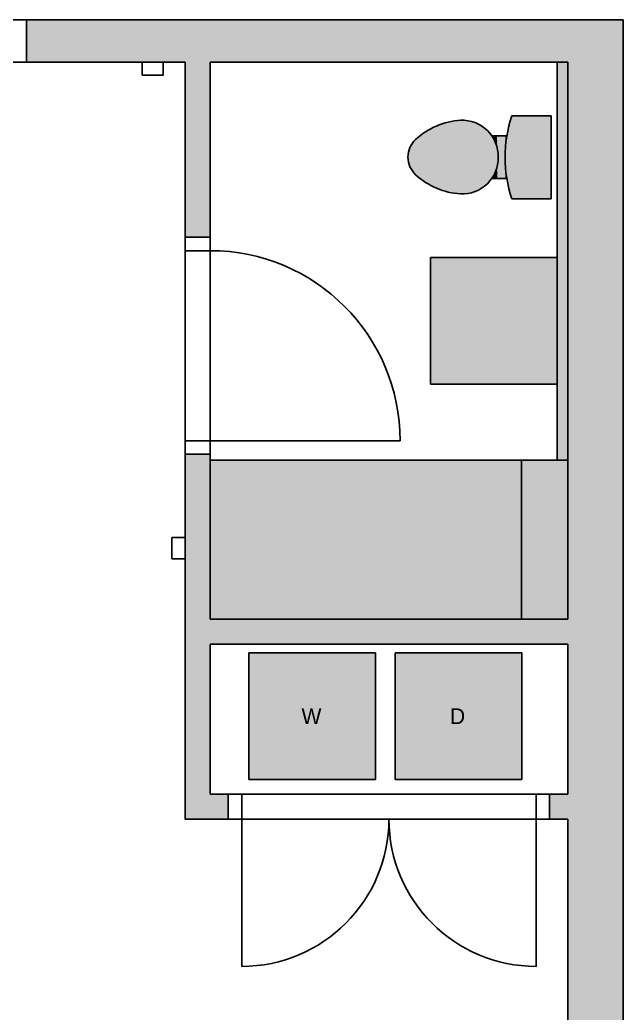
# Model space of a CAD drawing. Extents: x 9726 to 10907, y -508 to -121.
# Drawn here: x 10120.8 to 10235, y -308.7 to -120.5 of the extents above; entities that cross this region are included whole.
import ezdxf

# ---------------------------------------------------------------- set-up
doc = ezdxf.new("R2010")
doc.units = 0
doc.header["$LTSCALE"] = 25
for name, color, linetype in [('DEFAULT', 7, 'CONTINUOUS'), ('LAYER_01', 253, 'CONTINUOUS'), ('LAYER_02', 254, 'CONTINUOUS'), ('OUTLETS', 1, 'CONTINUOUS')]:
    doc.layers.add(name, color=color, linetype=linetype)

# ---------------------------------------------------------------- blocks, each defined once
blk = doc.blocks.new('*U9')
at = {"layer": 'LAYER_01', "linetype": 'CONTINUOUS'}
for points in [[(10210.24, -142.59), (10210.15, -142.47), (10210.24, -142.47)], [(10210.24, -142.59), (10210.24, -142.47), (10210.31, -142.7)], [(10210.31, -142.7), (10210.24, -142.47), (10210.31, -142.47)], [(10210.31, -142.7), (10210.31, -142.47), (10210.38, -142.8)], [(10210.38, -142.8), (10210.31, -142.47), (10210.38, -142.47)], [(10210.38, -142.8), (10210.38, -142.47), (10210.44, -142.92)], [(10210.44, -142.92), (10210.38, -142.47), (10210.44, -142.47)], [(10210.44, -142.92), (10210.44, -142.47), (10210.51, -143.03)], [(10210.51, -143.03), (10210.44, -142.47), (10210.51, -142.47)], [(10210.51, -143.03), (10210.51, -142.47), (10210.57, -143.14)], [(10210.57, -143.14), (10210.51, -142.47), (10210.57, -142.47)], [(10210.57, -143.14), (10210.57, -142.47), (10210.63, -143.26)], [(10210.63, -143.26), (10210.57, -142.47), (10210.63, -142.47)], [(10210.63, -143.26), (10210.63, -142.47), (10210.69, -143.37)], [(10210.69, -143.37), (10210.63, -142.47), (10210.69, -142.47)], [(10210.69, -143.37), (10210.69, -142.47), (10210.74, -143.49)], [(10210.74, -143.49), (10210.69, -142.47), (10210.74, -142.47)], [(10210.74, -143.49), (10210.74, -142.47), (10210.79, -143.61)], [(10210.79, -143.61), (10210.74, -142.47), (10210.79, -142.47)], [(10210.79, -143.61), (10210.79, -142.47), (10210.85, -143.73)], [(10210.85, -143.73), (10210.79, -142.47), (10210.85, -142.47)], [(10210.85, -143.73), (10210.85, -142.47), (10210.9, -143.85)], [(10210.9, -143.85), (10210.85, -142.47), (10210.9, -142.47)], [(10210.9, -143.85), (10210.9, -142.47), (10210.94, -143.97)], [(10210.94, -143.97), (10210.9, -142.47), (10210.94, -142.47)], [(10210.94, -143.97), (10210.94, -142.47), (10210.99, -144.09)], [(10210.99, -144.09), (10210.94, -142.47), (10210.99, -142.47)], [(10210.99, -144.09), (10210.99, -142.47), (10211.03, -144.22)], [(10211.03, -144.22), (10210.99, -142.47), (10211.03, -142.47)], [(10211.03, -144.22), (10211.03, -142.47), (10211.07, -144.34)], [(10211.07, -144.34), (10211.03, -142.47), (10211.07, -142.47)], [(10211.07, -144.34), (10211.07, -142.47), (10211.11, -144.47)], [(10211.11, -144.47), (10211.07, -142.47), (10211.11, -142.47)], [(10211.11, -144.47), (10211.11, -142.47), (10211.14, -144.59)], [(10211.14, -144.59), (10211.11, -142.47), (10211.14, -142.47)], [(10211.14, -144.59), (10211.14, -142.47), (10211.17, -144.72)], [(10211.17, -144.72), (10211.14, -142.47), (10211.17, -142.47)], [(10211.17, -144.72), (10211.17, -142.47), (10211.2, -144.85)], [(10211.2, -144.85), (10211.17, -142.47), (10211.2, -142.47)], [(10211.2, -144.85), (10211.2, -142.47), (10211.23, -144.98)], [(10211.23, -144.98), (10211.2, -142.47), (10211.23, -142.47)], [(10211.23, -144.98), (10211.23, -142.47), (10211.26, -145.1)], [(10211.26, -145.1), (10211.23, -142.47), (10211.26, -142.47)], [(10211.26, -145.1), (10211.26, -142.47), (10211.28, -145.23)], [(10211.28, -145.23), (10211.26, -142.47), (10211.28, -142.47)], [(10211.28, -145.23), (10211.28, -142.47), (10211.3, -145.36)], [(10211.3, -145.36), (10211.28, -142.47), (10211.3, -142.47)], [(10211.3, -145.36), (10211.3, -142.47), (10211.32, -145.49)], [(10211.32, -145.49), (10211.3, -142.47), (10211.32, -142.47)], [(10211.32, -145.49), (10211.32, -142.47), (10211.33, -145.62)], [(10211.33, -145.62), (10211.32, -142.47), (10211.33, -142.47)], [(10211.33, -145.62), (10211.33, -142.47), (10211.35, -145.75)], [(10211.35, -145.75), (10211.33, -142.47), (10211.35, -142.47)], [(10211.35, -145.75), (10211.35, -142.47), (10211.36, -145.88)], [(10211.36, -145.88), (10211.35, -142.47), (10211.36, -142.47)], [(10211.36, -145.88), (10211.36, -142.47), (10211.36, -146.01)], [(10211.36, -146.01), (10211.36, -142.47), (10211.36, -142.47)], [(10211.36, -146.01), (10211.36, -142.47), (10211.37, -146.14)], [(10211.37, -146.14), (10211.36, -142.47), (10211.37, -142.47)], [(10211.37, -146.14), (10211.37, -142.47), (10211.37, -146.26)], [(10211.37, -146.26), (10211.37, -142.47), (10211.37, -142.47)], [(10211.37, -146.78), (10211.37, -142.47), (10211.37, -146.39)], [(10211.37, -146.39), (10211.37, -142.47), (10211.37, -142.47)], [(10211.37, -150.58), (10211.37, -142.47), (10212.67, -150.58)], [(10212.67, -150.58), (10211.37, -142.47), (10212.67, -142.47)], [(10212.67, -146.52), (10212.67, -142.47), (10212.68, -146.1)], [(10212.68, -146.1), (10212.67, -142.47), (10212.68, -142.47)], [(10212.68, -146.1), (10212.68, -142.47), (10212.68, -146.09)], [(10212.68, -146.09), (10212.68, -142.47), (10212.68, -142.47)], [(10212.68, -146.09), (10212.68, -142.47), (10212.69, -145.64)], [(10212.69, -145.64), (10212.68, -142.47), (10212.69, -142.47)], [(10212.69, -145.64), (10212.69, -142.47), (10212.69, -145.64)], [(10212.69, -145.64), (10212.69, -142.47), (10212.69, -142.47)], [(10212.69, -145.64), (10212.69, -142.47), (10212.71, -145.16)], [(10212.71, -145.16), (10212.69, -142.47), (10212.71, -142.47)], [(10212.71, -145.16), (10212.71, -142.47), (10212.72, -145.15)], [(10212.72, -145.15), (10212.71, -142.47), (10212.72, -142.47)], [(10212.72, -145.15), (10212.72, -142.47), (10212.75, -144.65)], [(10212.75, -144.65), (10212.72, -142.47), (10212.75, -142.47)], [(10212.75, -144.65), (10212.75, -142.47), (10212.75, -144.64)], [(10212.75, -144.64), (10212.75, -142.47), (10212.75, -142.47)], [(10212.75, -144.64), (10212.75, -142.47), (10212.8, -144.11)], [(10212.8, -144.11), (10212.75, -142.47), (10212.8, -142.47)], [(10212.8, -144.11), (10212.8, -142.47), (10212.8, -144.11)], [(10212.8, -144.11), (10212.8, -142.47), (10212.8, -142.47)], [(10212.8, -144.11), (10212.8, -142.47), (10212.86, -143.57)], [(10212.86, -143.57), (10212.8, -142.47), (10212.86, -142.47)], [(10212.86, -143.57), (10212.86, -142.47), (10212.86, -143.57)], [(10212.86, -143.57), (10212.86, -142.47), (10212.86, -142.47)], [(10212.86, -143.57), (10212.86, -142.47), (10212.93, -143.02)], [(10212.93, -143.02), (10212.86, -142.47), (10212.93, -142.47)], [(10212.93, -143.02), (10212.93, -142.47), (10212.93, -143.02)], [(10212.93, -143.02), (10212.93, -142.47), (10212.93, -142.47)], [(10212.93, -143.02), (10212.93, -142.47), (10213, -142.47)], [(10213, -142.47), (10212.93, -142.47), (10213, -142.47)], [(10213, -142.47), (10213, -142.47), (10213.01, -142.47)], [(10211.37, -150.58), (10211.37, -146.26), (10211.37, -150.58)], [(10211.37, -150.58), (10211.37, -146.26), (10211.37, -146.39)], [(10211.37, -150.58), (10211.37, -146.91), (10211.37, -146.78)], [(10212.67, -150.58), (10212.67, -146.52), (10212.68, -150.58)], [(10212.68, -150.58), (10212.67, -146.52), (10212.68, -146.93)], [(10211.11, -150.58), (10211.07, -148.7), (10211.11, -148.57)], [(10211.14, -150.58), (10211.11, -148.57), (10211.14, -148.45)], [(10211.11, -150.58), (10211.11, -148.57), (10211.14, -150.58)], [(10211.17, -150.58), (10211.14, -148.45), (10211.17, -148.32)], [(10211.14, -150.58), (10211.14, -148.45), (10211.17, -150.58)], [(10211.2, -150.58), (10211.17, -148.32), (10211.2, -148.19)], [(10211.17, -150.58), (10211.17, -148.32), (10211.2, -150.58)], [(10211.23, -150.58), (10211.2, -148.19), (10211.23, -148.07)], [(10211.2, -150.58), (10211.2, -148.19), (10211.23, -150.58)], [(10211.26, -150.58), (10211.23, -148.07), (10211.26, -147.94)], [(10211.23, -150.58), (10211.23, -148.07), (10211.26, -150.58)], [(10211.28, -150.58), (10211.26, -147.94), (10211.28, -147.81)], [(10211.26, -150.58), (10211.26, -147.94), (10211.28, -150.58)], [(10211.3, -150.58), (10211.28, -147.81), (10211.3, -147.68)], [(10211.28, -150.58), (10211.28, -147.81), (10211.3, -150.58)], [(10211.32, -150.58), (10211.3, -147.68), (10211.32, -147.55)], [(10211.3, -150.58), (10211.3, -147.68), (10211.32, -150.58)], [(10211.33, -150.58), (10211.32, -147.55), (10211.33, -147.42)], [(10211.32, -150.58), (10211.32, -147.55), (10211.33, -150.58)], [(10211.35, -150.58), (10211.33, -147.42), (10211.35, -147.29)], [(10211.33, -150.58), (10211.33, -147.42), (10211.35, -150.58)], [(10211.36, -150.58), (10211.35, -147.29), (10211.36, -147.16)], [(10211.35, -150.58), (10211.35, -147.29), (10211.36, -150.58)], [(10211.37, -150.58), (10211.36, -147.03), (10211.37, -146.91)], [(10211.36, -150.58), (10211.36, -147.16), (10211.36, -147.03)], [(10211.36, -150.58), (10211.36, -147.03), (10211.37, -150.58)], [(10211.36, -150.58), (10211.36, -147.16), (10211.36, -150.58)], [(10211.37, -150.58), (10211.37, -146.91), (10211.37, -150.58)], [(10212.68, -150.58), (10212.68, -146.93), (10212.68, -150.58)], [(10212.68, -150.58), (10212.68, -146.93), (10212.68, -146.95)], [(10212.68, -150.58), (10212.68, -146.95), (10212.69, -150.58)], [(10212.69, -150.58), (10212.68, -146.95), (10212.69, -147.39)], [(10212.69, -150.58), (10212.69, -147.39), (10212.69, -150.58)], [(10212.69, -150.58), (10212.69, -147.39), (10212.69, -147.4)], [(10212.69, -150.58), (10212.69, -147.4), (10212.71, -150.58)], [(10212.71, -150.58), (10212.69, -147.4), (10212.71, -147.88)], [(10212.71, -150.58), (10212.71, -147.88), (10212.72, -150.58)], [(10212.72, -150.58), (10212.71, -147.88), (10212.72, -147.88)], [(10212.72, -150.58), (10212.72, -147.88), (10212.75, -150.58)], [(10212.75, -150.58), (10212.72, -147.88), (10212.75, -148.39)], [(10212.75, -150.58), (10212.75, -148.39), (10212.75, -150.58)], [(10212.75, -150.58), (10212.75, -148.39), (10212.75, -148.4)], [(10212.75, -150.58), (10212.75, -148.4), (10212.8, -150.58)], [(10212.8, -150.58), (10212.75, -148.4), (10212.8, -148.93)], [(10210.24, -150.58), (10210.15, -150.58), (10210.24, -150.45)], [(10210.31, -150.58), (10210.24, -150.45), (10210.31, -150.35)], [(10210.24, -150.58), (10210.24, -150.45), (10210.31, -150.58)], [(10210.38, -150.58), (10210.31, -150.35), (10210.38, -150.24)], [(10210.31, -150.58), (10210.31, -150.35), (10210.38, -150.58)], [(10210.44, -150.58), (10210.38, -150.24), (10210.44, -150.13)], [(10210.38, -150.58), (10210.38, -150.24), (10210.44, -150.58)], [(10210.51, -150.58), (10210.44, -150.13), (10210.51, -150.01)], [(10210.44, -150.58), (10210.44, -150.13), (10210.51, -150.58)], [(10210.57, -150.58), (10210.51, -150.01), (10210.57, -149.9)], [(10210.51, -150.58), (10210.51, -150.01), (10210.57, -150.58)], [(10210.63, -150.58), (10210.57, -149.9), (10210.63, -149.79)], [(10210.57, -150.58), (10210.57, -149.9), (10210.63, -150.58)], [(10210.69, -150.58), (10210.63, -149.79), (10210.69, -149.67)], [(10210.63, -150.58), (10210.63, -149.79), (10210.69, -150.58)], [(10210.74, -150.58), (10210.69, -149.67), (10210.74, -149.55)], [(10210.69, -150.58), (10210.69, -149.67), (10210.74, -150.58)], [(10210.79, -150.58), (10210.74, -149.55), (10210.79, -149.43)], [(10210.74, -150.58), (10210.74, -149.55), (10210.79, -150.58)], [(10210.85, -150.58), (10210.79, -149.43), (10210.85, -149.31)], [(10210.79, -150.58), (10210.79, -149.43), (10210.85, -150.58)], [(10210.9, -150.58), (10210.85, -149.31), (10210.9, -149.19)], [(10210.85, -150.58), (10210.85, -149.31), (10210.9, -150.58)], [(10210.94, -150.58), (10210.9, -149.19), (10210.94, -149.07)], [(10210.9, -150.58), (10210.9, -149.19), (10210.94, -150.58)], [(10210.99, -150.58), (10210.94, -149.07), (10210.99, -148.95)], [(10210.94, -150.58), (10210.94, -149.07), (10210.99, -150.58)], [(10211.03, -150.58), (10210.99, -148.95), (10211.03, -148.82)], [(10210.99, -150.58), (10210.99, -148.95), (10211.03, -150.58)], [(10211.07, -150.58), (10211.03, -148.82), (10211.07, -148.7)], [(10211.03, -150.58), (10211.03, -148.82), (10211.07, -150.58)], [(10211.07, -150.58), (10211.07, -148.7), (10211.11, -150.58)], [(10212.8, -150.58), (10212.8, -148.93), (10212.8, -150.58)], [(10212.8, -150.58), (10212.8, -148.93), (10212.8, -148.93)], [(10212.8, -150.58), (10212.8, -148.93), (10212.86, -150.58)], [(10212.86, -150.58), (10212.8, -148.93), (10212.86, -149.47)], [(10212.86, -150.58), (10212.86, -149.47), (10212.86, -150.58)], [(10212.86, -150.58), (10212.86, -149.47), (10212.86, -149.47)], [(10212.86, -150.58), (10212.86, -149.47), (10212.93, -150.58)], [(10212.93, -150.58), (10212.86, -149.47), (10212.93, -150.02)], [(10212.93, -150.58), (10212.93, -150.02), (10212.93, -150.58)], [(10212.93, -150.58), (10212.93, -150.02), (10212.93, -150.03)], [(10212.93, -150.58), (10212.93, -150.03), (10213, -150.58)]]:
    blk.add_solid(points, dxfattribs=at)
blk = doc.blocks.new('*U10')
at = {"layer": 'LAYER_01', "linetype": 'CONTINUOUS'}
for points in [[(10222.54, -203.93), (10222.54, -128.52), (10224.54, -203.93)], [(10224.54, -203.93), (10222.54, -128.52), (10224.54, -128.52)]]:
    blk.add_solid(points, dxfattribs=at)
blk = doc.blocks.new('*U11')
at = {"layer": 'LAYER_01', "linetype": 'CONTINUOUS', "extrusion": (0, 0, -1)}
for points in [[(-10198.87, -152.03), (-10198.87, -141.01), (-10198.6, -151.89)], [(-10198.6, -151.89), (-10198.87, -141.01), (-10198.6, -141.15)], [(-10199.13, -152.16), (-10199.13, -140.88), (-10198.87, -152.03)], [(-10198.87, -152.03), (-10199.13, -140.88), (-10198.87, -141.01)], [(-10199.4, -152.28), (-10199.4, -140.76), (-10199.13, -152.16)], [(-10199.13, -152.16), (-10199.4, -140.76), (-10199.13, -140.88)], [(-10199.68, -152.4), (-10199.68, -140.64), (-10199.4, -152.28)], [(-10199.4, -152.28), (-10199.68, -140.64), (-10199.4, -140.76)], [(-10199.95, -152.52), (-10199.95, -140.52), (-10199.68, -152.4)], [(-10199.68, -152.4), (-10199.95, -140.52), (-10199.68, -140.64)], [(-10200.23, -152.63), (-10200.23, -140.41), (-10199.95, -152.52)], [(-10199.95, -152.52), (-10200.23, -140.41), (-10199.95, -140.52)], [(-10200.51, -152.73), (-10200.51, -140.31), (-10200.23, -152.63)], [(-10200.23, -152.63), (-10200.51, -140.31), (-10200.23, -140.41)], [(-10200.79, -152.83), (-10200.79, -140.22), (-10200.51, -152.73)], [(-10200.51, -152.73), (-10200.79, -140.22), (-10200.51, -140.31)], [(-10201.07, -152.92), (-10201.07, -140.13), (-10200.79, -152.83)], [(-10200.79, -152.83), (-10201.07, -140.13), (-10200.79, -140.22)], [(-10201.36, -153), (-10201.36, -140.04), (-10201.07, -152.92)], [(-10201.07, -152.92), (-10201.36, -140.04), (-10201.07, -140.13)], [(-10201.64, -153.08), (-10201.64, -139.97), (-10201.36, -153)], [(-10201.36, -153), (-10201.64, -139.97), (-10201.36, -140.04)], [(-10201.93, -153.15), (-10201.93, -139.89), (-10201.64, -153.08)], [(-10201.64, -153.08), (-10201.93, -139.89), (-10201.64, -139.97)], [(-10202.22, -153.21), (-10202.22, -139.83), (-10201.93, -153.15)], [(-10201.93, -153.15), (-10202.22, -139.83), (-10201.93, -139.89)], [(-10202.51, -153.27), (-10202.51, -139.77), (-10202.22, -153.21)], [(-10202.22, -153.21), (-10202.51, -139.77), (-10202.22, -139.83)], [(-10202.8, -153.32), (-10202.8, -139.72), (-10202.51, -153.27)], [(-10202.51, -153.27), (-10202.8, -139.72), (-10202.51, -139.77)], [(-10203.09, -153.37), (-10203.09, -139.67), (-10202.8, -153.32)], [(-10202.8, -153.32), (-10203.09, -139.67), (-10202.8, -139.72)], [(-10203.37, -153.41), (-10203.37, -139.63), (-10203.09, -153.37)], [(-10203.09, -153.37), (-10203.37, -139.63), (-10203.09, -139.67)], [(-10203.66, -153.44), (-10203.66, -139.6), (-10203.37, -153.41)], [(-10203.37, -153.41), (-10203.66, -139.6), (-10203.37, -139.63)], [(-10203.95, -153.47), (-10203.95, -139.57), (-10203.66, -153.44)], [(-10203.66, -153.44), (-10203.95, -139.57), (-10203.66, -139.6)], [(-10204.24, -153.49), (-10204.24, -139.55), (-10203.95, -153.47)], [(-10203.95, -153.47), (-10204.24, -139.55), (-10203.95, -139.57)], [(-10204.36, -153.5), (-10204.36, -139.54), (-10204.24, -153.49)], [(-10204.24, -153.49), (-10204.36, -139.54), (-10204.24, -139.55)], [(-10204.48, -153.5), (-10204.48, -139.54), (-10204.36, -153.5)], [(-10204.36, -153.5), (-10204.48, -139.54), (-10204.36, -139.54)], [(-10204.6, -153.51), (-10204.6, -139.54), (-10204.48, -153.5)], [(-10204.48, -153.5), (-10204.6, -139.54), (-10204.48, -139.54)], [(-10204.72, -153.5), (-10204.72, -139.54), (-10204.6, -153.51)], [(-10204.6, -153.51), (-10204.72, -139.54), (-10204.6, -139.54)], [(-10204.84, -153.5), (-10204.84, -139.54), (-10204.72, -153.5)], [(-10204.72, -153.5), (-10204.84, -139.54), (-10204.72, -139.54)], [(-10204.97, -153.5), (-10204.97, -139.54), (-10204.84, -153.5)], [(-10204.84, -153.5), (-10204.97, -139.54), (-10204.84, -139.54)], [(-10204.97, -153.5), (-10205.09, -139.55), (-10204.97, -139.54)], [(-10205.09, -153.49), (-10205.09, -139.55), (-10204.97, -153.5)], [(-10205.09, -153.49), (-10205.21, -139.56), (-10205.09, -139.55)], [(-10205.21, -153.48), (-10205.21, -139.56), (-10205.09, -153.49)], [(-10205.21, -153.48), (-10205.33, -139.57), (-10205.21, -139.56)], [(-10205.33, -153.47), (-10205.33, -139.57), (-10205.21, -153.48)], [(-10205.33, -153.47), (-10205.45, -139.59), (-10205.33, -139.57)], [(-10205.45, -153.45), (-10205.45, -139.59), (-10205.33, -153.47)], [(-10205.45, -153.45), (-10205.57, -139.6), (-10205.45, -139.59)], [(-10205.57, -153.44), (-10205.57, -139.6), (-10205.45, -153.45)], [(-10205.57, -153.44), (-10205.69, -139.62), (-10205.57, -139.6)], [(-10205.69, -153.42), (-10205.69, -139.62), (-10205.57, -153.44)], [(-10205.69, -153.42), (-10205.8, -139.64), (-10205.69, -139.62)], [(-10205.8, -153.4), (-10205.8, -139.64), (-10205.69, -153.42)], [(-10205.8, -153.4), (-10205.92, -139.67), (-10205.8, -139.64)], [(-10205.92, -153.38), (-10205.92, -139.67), (-10205.8, -153.4)], [(-10205.92, -153.38), (-10206.04, -139.69), (-10205.92, -139.67)], [(-10206.04, -153.35), (-10206.04, -139.69), (-10205.92, -153.38)], [(-10206.04, -153.35), (-10206.16, -139.72), (-10206.04, -139.69)], [(-10206.16, -153.32), (-10206.16, -139.72), (-10206.04, -153.35)], [(-10206.16, -153.32), (-10206.31, -139.76), (-10206.16, -139.72)], [(-10206.31, -153.28), (-10206.31, -139.76), (-10206.16, -153.32)], [(-10206.31, -153.28), (-10206.46, -139.8), (-10206.31, -139.76)], [(-10206.46, -153.24), (-10206.46, -139.8), (-10206.31, -153.28)], [(-10206.46, -153.24), (-10206.61, -139.85), (-10206.46, -139.8)], [(-10206.61, -153.2), (-10206.61, -139.85), (-10206.46, -153.24)], [(-10206.61, -153.2), (-10206.76, -139.9), (-10206.61, -139.85)], [(-10206.76, -153.15), (-10206.76, -139.9), (-10206.61, -153.2)], [(-10206.76, -153.15), (-10206.91, -139.95), (-10206.76, -139.9)], [(-10206.91, -153.09), (-10206.91, -139.95), (-10206.76, -153.15)], [(-10206.91, -153.09), (-10207.06, -140.01), (-10206.91, -139.95)], [(-10207.06, -153.04), (-10207.06, -140.01), (-10206.91, -153.09)], [(-10207.06, -153.04), (-10207.21, -140.07), (-10207.06, -140.01)], [(-10207.21, -152.97), (-10207.21, -140.07), (-10207.06, -153.04)], [(-10207.21, -152.97), (-10207.35, -140.13), (-10207.21, -140.07)], [(-10207.35, -152.91), (-10207.35, -140.13), (-10207.21, -152.97)], [(-10207.35, -152.91), (-10207.5, -140.2), (-10207.35, -140.13)], [(-10207.5, -152.84), (-10207.5, -140.2), (-10207.35, -152.91)], [(-10207.5, -152.84), (-10207.64, -140.27), (-10207.5, -140.2)], [(-10207.64, -152.77), (-10207.64, -140.27), (-10207.5, -152.84)], [(-10207.64, -152.77), (-10207.78, -140.34), (-10207.64, -140.27)], [(-10207.78, -152.7), (-10207.78, -140.34), (-10207.64, -152.77)], [(-10207.78, -152.7), (-10207.92, -140.42), (-10207.78, -140.34)], [(-10207.92, -152.62), (-10207.92, -140.42), (-10207.78, -152.7)], [(-10207.92, -152.62), (-10208.06, -140.5), (-10207.92, -140.42)], [(-10208.06, -152.54), (-10208.06, -140.5), (-10207.92, -152.62)], [(-10208.06, -152.54), (-10208.2, -140.59), (-10208.06, -140.5)], [(-10208.2, -152.45), (-10208.2, -140.59), (-10208.06, -152.54)], [(-10208.2, -152.45), (-10208.34, -140.68), (-10208.2, -140.59)], [(-10208.34, -152.36), (-10208.34, -140.68), (-10208.2, -152.45)], [(-10208.34, -152.36), (-10208.47, -140.77), (-10208.34, -140.68)], [(-10208.47, -152.27), (-10208.47, -140.77), (-10208.34, -152.36)], [(-10208.47, -152.27), (-10208.6, -140.86), (-10208.47, -140.77)], [(-10208.6, -152.18), (-10208.6, -140.86), (-10208.47, -152.27)], [(-10208.6, -152.18), (-10208.73, -140.96), (-10208.6, -140.86)], [(-10208.73, -152.08), (-10208.73, -140.96), (-10208.6, -152.18)], [(-10208.73, -152.08), (-10208.85, -141.06), (-10208.73, -140.96)], [(-10208.85, -151.98), (-10208.85, -141.06), (-10208.73, -152.08)], [(-10208.85, -151.98), (-10208.98, -141.16), (-10208.85, -141.06)], [(-10195.95, -150.05), (-10195.95, -142.99), (-10195.74, -149.85)], [(-10195.74, -149.85), (-10195.95, -142.99), (-10195.74, -143.19)], [(-10196.17, -150.24), (-10196.17, -142.8), (-10195.95, -150.05)], [(-10195.95, -150.05), (-10196.17, -142.8), (-10195.95, -142.99)], [(-10196.39, -150.42), (-10196.39, -142.62), (-10196.17, -150.24)], [(-10196.17, -150.24), (-10196.39, -142.62), (-10196.17, -142.8)], [(-10196.62, -150.61), (-10196.62, -142.44), (-10196.39, -150.42)], [(-10196.39, -150.42), (-10196.62, -142.44), (-10196.39, -142.62)], [(-10196.86, -150.78), (-10196.86, -142.26), (-10196.62, -150.61)], [(-10196.62, -150.61), (-10196.86, -142.26), (-10196.62, -142.44)], [(-10197.09, -150.96), (-10197.09, -142.08), (-10196.86, -150.78)], [(-10196.86, -150.78), (-10197.09, -142.08), (-10196.86, -142.26)], [(-10197.34, -151.12), (-10197.34, -141.92), (-10197.09, -150.96)], [(-10197.09, -150.96), (-10197.34, -141.92), (-10197.09, -142.08)], [(-10197.58, -151.29), (-10197.58, -141.75), (-10197.34, -151.12)], [(-10197.34, -151.12), (-10197.58, -141.75), (-10197.34, -141.92)], [(-10197.83, -151.45), (-10197.83, -141.59), (-10197.58, -151.29)], [(-10197.58, -151.29), (-10197.83, -141.59), (-10197.58, -141.75)], [(-10198.09, -151.6), (-10198.09, -141.44), (-10197.83, -151.45)], [(-10197.83, -151.45), (-10198.09, -141.44), (-10197.83, -141.59)], [(-10198.34, -151.75), (-10198.34, -141.29), (-10198.09, -151.6)], [(-10198.09, -151.6), (-10198.34, -141.29), (-10198.09, -141.44)], [(-10198.6, -151.89), (-10198.6, -141.15), (-10198.34, -151.75)], [(-10198.34, -151.75), (-10198.6, -141.15), (-10198.34, -141.29)], [(-10208.98, -151.88), (-10208.98, -141.16), (-10208.85, -151.98)], [(-10208.98, -151.88), (-10209.1, -141.27), (-10208.98, -141.16)], [(-10209.1, -151.77), (-10209.1, -141.27), (-10208.98, -151.88)], [(-10209.1, -151.77), (-10209.22, -141.38), (-10209.1, -141.27)], [(-10209.22, -151.66), (-10209.22, -141.38), (-10209.1, -151.77)], [(-10209.22, -151.66), (-10209.33, -141.49), (-10209.22, -141.38)], [(-10209.33, -151.55), (-10209.33, -141.49), (-10209.22, -151.66)], [(-10209.33, -151.55), (-10209.45, -141.6), (-10209.33, -141.49)], [(-10209.45, -151.44), (-10209.45, -141.6), (-10209.33, -151.55)], [(-10209.45, -151.44), (-10209.56, -141.72), (-10209.45, -141.6)], [(-10209.56, -151.32), (-10209.56, -141.72), (-10209.45, -151.44)], [(-10209.56, -151.32), (-10209.66, -141.84), (-10209.56, -141.72)], [(-10209.66, -151.2), (-10209.66, -141.84), (-10209.56, -151.32)], [(-10209.66, -151.2), (-10209.77, -141.96), (-10209.66, -141.84)], [(-10209.77, -151.08), (-10209.77, -141.96), (-10209.66, -151.2)], [(-10209.77, -151.08), (-10209.87, -142.08), (-10209.77, -141.96)], [(-10209.87, -150.96), (-10209.87, -142.08), (-10209.77, -151.08)], [(-10209.87, -150.96), (-10209.96, -142.21), (-10209.87, -142.08)], [(-10209.96, -150.84), (-10209.96, -142.21), (-10209.87, -150.96)], [(-10209.96, -150.84), (-10210.06, -142.33), (-10209.96, -142.21)], [(-10210.06, -150.71), (-10210.06, -142.33), (-10209.96, -150.84)], [(-10210.06, -150.71), (-10210.15, -142.46), (-10210.06, -142.33)], [(-10210.15, -150.58), (-10210.15, -142.46), (-10210.06, -150.71)], [(-10210.15, -150.58), (-10210.24, -142.59), (-10210.15, -142.46)], [(-10210.24, -150.45), (-10210.24, -142.59), (-10210.15, -150.58)], [(-10210.24, -150.45), (-10210.31, -142.7), (-10210.24, -142.59)], [(-10210.31, -150.35), (-10210.31, -142.7), (-10210.24, -150.45)], [(-10210.31, -150.35), (-10210.38, -142.8), (-10210.31, -142.7)], [(-10210.38, -150.24), (-10210.38, -142.8), (-10210.31, -150.35)], [(-10210.38, -150.24), (-10210.44, -142.92), (-10210.38, -142.8)], [(-10210.44, -150.13), (-10210.44, -142.92), (-10210.38, -150.24)], [(-10210.44, -150.13), (-10210.51, -143.03), (-10210.44, -142.92)], [(-10194.61, -148.23), (-10194.61, -144.81), (-10194.57, -148.12)], [(-10194.57, -148.12), (-10194.61, -144.81), (-10194.57, -144.92)], [(-10194.66, -148.34), (-10194.66, -144.7), (-10194.61, -148.23)], [(-10194.61, -148.23), (-10194.66, -144.7), (-10194.61, -144.81)], [(-10194.71, -148.45), (-10194.71, -144.59), (-10194.66, -148.34)], [(-10194.66, -148.34), (-10194.71, -144.59), (-10194.66, -144.7)], [(-10194.76, -148.56), (-10194.76, -144.49), (-10194.71, -148.45)], [(-10194.71, -148.45), (-10194.76, -144.49), (-10194.71, -144.59)], [(-10194.81, -148.66), (-10194.81, -144.38), (-10194.76, -148.56)], [(-10194.76, -148.56), (-10194.81, -144.38), (-10194.76, -144.49)], [(-10194.87, -148.76), (-10194.87, -144.28), (-10194.81, -148.66)], [(-10194.81, -148.66), (-10194.87, -144.28), (-10194.81, -144.38)], [(-10194.93, -148.87), (-10194.93, -144.17), (-10194.87, -148.76)], [(-10194.87, -148.76), (-10194.93, -144.17), (-10194.87, -144.28)], [(-10194.99, -148.97), (-10194.99, -144.07), (-10194.93, -148.87)], [(-10194.93, -148.87), (-10194.99, -144.07), (-10194.93, -144.17)], [(-10195.06, -149.07), (-10195.06, -143.98), (-10194.99, -148.97)], [(-10194.99, -148.97), (-10195.06, -143.98), (-10194.99, -144.07)], [(-10195.12, -149.16), (-10195.12, -143.88), (-10195.06, -149.07)], [(-10195.06, -149.07), (-10195.12, -143.88), (-10195.06, -143.98)], [(-10195.19, -149.26), (-10195.19, -143.79), (-10195.12, -149.16)], [(-10195.12, -149.16), (-10195.19, -143.79), (-10195.12, -143.88)], [(-10195.26, -149.35), (-10195.26, -143.69), (-10195.19, -149.26)], [(-10195.19, -149.26), (-10195.26, -143.69), (-10195.19, -143.79)], [(-10195.34, -149.44), (-10195.34, -143.6), (-10195.26, -149.35)], [(-10195.26, -149.35), (-10195.34, -143.6), (-10195.26, -143.69)], [(-10195.41, -149.53), (-10195.41, -143.52), (-10195.34, -149.44)], [(-10195.34, -149.44), (-10195.41, -143.52), (-10195.34, -143.6)], [(-10195.49, -149.61), (-10195.49, -143.43), (-10195.41, -149.53)], [(-10195.41, -149.53), (-10195.49, -143.43), (-10195.41, -143.52)], [(-10195.57, -149.7), (-10195.57, -143.35), (-10195.49, -149.61)], [(-10195.49, -149.61), (-10195.57, -143.35), (-10195.49, -143.43)], [(-10195.65, -149.78), (-10195.65, -143.27), (-10195.57, -149.7)], [(-10195.57, -149.7), (-10195.65, -143.27), (-10195.57, -143.35)], [(-10195.74, -149.85), (-10195.74, -143.19), (-10195.65, -149.78)], [(-10195.65, -149.78), (-10195.74, -143.19), (-10195.65, -143.27)], [(-10210.51, -150.01), (-10210.51, -143.03), (-10210.44, -150.13)], [(-10210.51, -150.01), (-10210.57, -143.14), (-10210.51, -143.03)], [(-10210.57, -149.9), (-10210.57, -143.14), (-10210.51, -150.01)], [(-10210.57, -149.9), (-10210.63, -143.26), (-10210.57, -143.14)], [(-10210.63, -149.79), (-10210.63, -143.26), (-10210.57, -149.9)], [(-10210.63, -149.79), (-10210.69, -143.37), (-10210.63, -143.26)], [(-10210.69, -149.67), (-10210.69, -143.37), (-10210.63, -149.79)], [(-10210.69, -149.67), (-10210.74, -143.49), (-10210.69, -143.37)], [(-10210.74, -149.55), (-10210.74, -143.49), (-10210.69, -149.67)], [(-10210.74, -149.55), (-10210.79, -143.61), (-10210.74, -143.49)], [(-10210.79, -149.43), (-10210.79, -143.61), (-10210.74, -149.55)], [(-10210.79, -149.43), (-10210.85, -143.73), (-10210.79, -143.61)], [(-10210.85, -149.31), (-10210.85, -143.73), (-10210.79, -149.43)], [(-10210.85, -149.31), (-10210.9, -143.85), (-10210.85, -143.73)], [(-10210.9, -149.19), (-10210.9, -143.85), (-10210.85, -149.31)], [(-10210.9, -149.19), (-10210.94, -143.97), (-10210.9, -143.85)], [(-10210.94, -149.07), (-10210.94, -143.97), (-10210.9, -149.19)], [(-10210.94, -149.07), (-10210.99, -144.09), (-10210.94, -143.97)], [(-10210.99, -148.95), (-10210.99, -144.09), (-10210.94, -149.07)], [(-10210.99, -148.95), (-10211.03, -144.22), (-10210.99, -144.09)], [(-10211.03, -148.82), (-10211.03, -144.22), (-10210.99, -148.95)], [(-10211.03, -148.82), (-10211.07, -144.34), (-10211.03, -144.22)], [(-10211.07, -148.7), (-10211.07, -144.34), (-10211.03, -148.82)], [(-10211.07, -148.7), (-10211.11, -144.47), (-10211.07, -144.34)], [(-10211.11, -148.57), (-10211.11, -144.47), (-10211.07, -148.7)], [(-10211.11, -148.57), (-10211.14, -144.59), (-10211.11, -144.47)], [(-10211.14, -148.45), (-10211.14, -144.59), (-10211.11, -148.57)], [(-10211.14, -148.45), (-10211.17, -144.72), (-10211.14, -144.59)], [(-10211.17, -148.32), (-10211.17, -144.72), (-10211.14, -148.45)], [(-10211.17, -148.32), (-10211.2, -144.85), (-10211.17, -144.72)], [(-10211.2, -148.19), (-10211.2, -144.85), (-10211.17, -148.32)], [(-10211.2, -148.19), (-10211.23, -144.98), (-10211.2, -144.85)], [(-10194.3, -146.86), (-10194.3, -146.18), (-10194.29, -146.75)], [(-10194.29, -146.75), (-10194.3, -146.18), (-10194.29, -146.29)], [(-10194.29, -146.75), (-10194.29, -146.29), (-10194.29, -146.63)], [(-10194.29, -146.63), (-10194.29, -146.29), (-10194.29, -146.41)], [(-10194.31, -146.98), (-10194.31, -146.06), (-10194.3, -146.86)], [(-10194.3, -146.86), (-10194.31, -146.06), (-10194.3, -146.18)], [(-10194.32, -147.09), (-10194.32, -145.95), (-10194.31, -146.98)], [(-10194.31, -146.98), (-10194.32, -145.95), (-10194.31, -146.06)], [(-10194.34, -147.21), (-10194.34, -145.83), (-10194.32, -147.09)], [(-10194.32, -147.09), (-10194.34, -145.83), (-10194.32, -145.95)], [(-10194.36, -147.32), (-10194.36, -145.72), (-10194.34, -147.21)], [(-10194.34, -147.21), (-10194.36, -145.72), (-10194.34, -145.83)], [(-10194.38, -147.44), (-10194.38, -145.6), (-10194.36, -147.32)], [(-10194.36, -147.32), (-10194.38, -145.6), (-10194.36, -145.72)], [(-10194.4, -147.55), (-10194.4, -145.49), (-10194.38, -147.44)], [(-10194.38, -147.44), (-10194.4, -145.49), (-10194.38, -145.6)], [(-10194.43, -147.67), (-10194.43, -145.37), (-10194.4, -147.55)], [(-10194.4, -147.55), (-10194.43, -145.37), (-10194.4, -145.49)], [(-10194.46, -147.78), (-10194.46, -145.26), (-10194.43, -147.67)], [(-10194.43, -147.67), (-10194.46, -145.26), (-10194.43, -145.37)], [(-10194.49, -147.9), (-10194.49, -145.15), (-10194.46, -147.78)], [(-10194.46, -147.78), (-10194.49, -145.15), (-10194.46, -145.26)], [(-10194.53, -148.01), (-10194.53, -145.03), (-10194.49, -147.9)], [(-10194.49, -147.9), (-10194.53, -145.03), (-10194.49, -145.15)], [(-10194.57, -148.12), (-10194.57, -144.92), (-10194.53, -148.01)], [(-10194.53, -148.01), (-10194.57, -144.92), (-10194.53, -145.03)], [(-10211.23, -148.07), (-10211.23, -144.98), (-10211.2, -148.19)], [(-10211.23, -148.07), (-10211.26, -145.1), (-10211.23, -144.98)], [(-10211.26, -147.94), (-10211.26, -145.1), (-10211.23, -148.07)], [(-10211.26, -147.94), (-10211.28, -145.23), (-10211.26, -145.1)], [(-10211.28, -147.81), (-10211.28, -145.23), (-10211.26, -147.94)], [(-10211.28, -147.81), (-10211.3, -145.36), (-10211.28, -145.23)], [(-10211.3, -147.68), (-10211.3, -145.36), (-10211.28, -147.81)], [(-10211.3, -147.68), (-10211.32, -145.49), (-10211.3, -145.36)], [(-10211.32, -147.55), (-10211.32, -145.49), (-10211.3, -147.68)], [(-10211.32, -147.55), (-10211.33, -145.62), (-10211.32, -145.49)], [(-10211.33, -147.42), (-10211.33, -145.62), (-10211.32, -147.55)], [(-10211.33, -147.42), (-10211.35, -145.75), (-10211.33, -145.62)], [(-10211.35, -147.29), (-10211.35, -145.75), (-10211.33, -147.42)], [(-10211.35, -147.29), (-10211.36, -145.88), (-10211.35, -145.75)], [(-10211.36, -147.16), (-10211.36, -145.88), (-10211.35, -147.29)], [(-10211.36, -147.16), (-10211.36, -146.01), (-10211.36, -145.88)], [(-10211.36, -147.03), (-10211.37, -146.14), (-10211.36, -146.01)], [(-10211.36, -147.03), (-10211.36, -146.01), (-10211.36, -147.16)], [(-10211.37, -146.91), (-10211.37, -146.14), (-10211.36, -147.03)], [(-10211.37, -146.91), (-10211.37, -146.26), (-10211.37, -146.14)], [(-10211.37, -146.78), (-10211.37, -146.39), (-10211.37, -146.26)], [(-10211.37, -146.78), (-10211.37, -146.26), (-10211.37, -146.91)]]:
    blk.add_solid(points, dxfattribs=at)
blk = doc.blocks.new('*U12')
at = {"layer": 'LAYER_01', "linetype": 'CONTINUOUS', "extrusion": (0, 0, -1)}
for points in [[(-10213.78, -153.97), (-10213.78, -139.14), (-10213.72, -153.81)], [(-10213.72, -153.81), (-10213.78, -139.14), (-10213.72, -139.3)], [(-10213.84, -154.14), (-10213.84, -138.98), (-10213.78, -153.98)], [(-10213.78, -153.98), (-10213.84, -138.98), (-10213.78, -139.13)], [(-10213.78, -153.98), (-10213.78, -139.13), (-10213.78, -153.97)], [(-10213.78, -153.97), (-10213.78, -139.13), (-10213.78, -139.14)], [(-10213.9, -154.29), (-10213.9, -138.83), (-10213.84, -154.15)], [(-10213.84, -154.15), (-10213.9, -138.83), (-10213.84, -138.97)], [(-10213.84, -154.15), (-10213.84, -138.97), (-10213.84, -154.14)], [(-10213.84, -154.14), (-10213.84, -138.97), (-10213.84, -138.98)], [(-10213.95, -154.43), (-10213.95, -138.69), (-10213.9, -154.3)], [(-10213.9, -154.3), (-10213.95, -138.69), (-10213.9, -138.82)], [(-10213.9, -154.3), (-10213.9, -138.82), (-10213.9, -154.29)], [(-10213.9, -154.29), (-10213.9, -138.82), (-10213.9, -138.83)], [(-10213.96, -154.44), (-10213.96, -138.69), (-10213.95, -154.43)], [(-10213.95, -154.43), (-10213.96, -138.69), (-10213.95, -138.69)], [(-10221.41, -154.44), (-10221.41, -138.69), (-10213.96, -154.44)], [(-10213.96, -154.44), (-10221.41, -138.69), (-10213.96, -138.69)], [(-10221.41, -154.44), (-10221.42, -154.44), (-10221.41, -138.69)], [(-10213.25, -151.97), (-10213.25, -141.1), (-10213.15, -151.43)], [(-10213.15, -151.43), (-10213.25, -141.1), (-10213.15, -141.63)], [(-10213.36, -152.49), (-10213.36, -140.59), (-10213.25, -151.98)], [(-10213.25, -151.98), (-10213.36, -140.59), (-10213.25, -141.09)], [(-10213.25, -151.98), (-10213.25, -141.09), (-10213.25, -151.97)], [(-10213.25, -151.97), (-10213.25, -141.09), (-10213.25, -141.1)], [(-10213.37, -152.5), (-10213.37, -140.58), (-10213.36, -152.49)], [(-10213.36, -152.49), (-10213.37, -140.58), (-10213.36, -140.59)], [(-10213.48, -152.97), (-10213.48, -140.12), (-10213.37, -152.5)], [(-10213.37, -152.5), (-10213.48, -140.12), (-10213.37, -140.58)], [(-10213.6, -153.4), (-10213.6, -139.69), (-10213.48, -152.98)], [(-10213.48, -152.98), (-10213.6, -139.69), (-10213.48, -140.11)], [(-10213.48, -152.98), (-10213.48, -140.11), (-10213.48, -152.97)], [(-10213.48, -152.97), (-10213.48, -140.11), (-10213.48, -140.12)], [(-10213.72, -153.8), (-10213.72, -139.31), (-10213.6, -153.42)], [(-10213.6, -153.42), (-10213.72, -139.31), (-10213.6, -139.68)], [(-10213.6, -153.42), (-10213.6, -139.68), (-10213.6, -153.4)], [(-10213.6, -153.4), (-10213.6, -139.68), (-10213.6, -139.69)], [(-10213.72, -153.81), (-10213.72, -139.3), (-10213.72, -153.8)], [(-10213.72, -153.8), (-10213.72, -139.3), (-10213.72, -139.31)], [(-10212.96, -150.26), (-10212.96, -142.79), (-10212.88, -149.69)], [(-10212.88, -149.69), (-10212.96, -142.79), (-10212.88, -143.36)], [(-10213.05, -150.85), (-10213.05, -142.21), (-10212.96, -150.28)], [(-10212.96, -150.28), (-10213.05, -142.21), (-10212.96, -142.78)], [(-10212.96, -150.28), (-10212.96, -142.78), (-10212.96, -150.26)], [(-10212.96, -150.26), (-10212.96, -142.78), (-10212.96, -142.79)], [(-10213.14, -151.42), (-10213.14, -141.65), (-10213.05, -150.86)], [(-10213.05, -150.86), (-10213.14, -141.65), (-10213.05, -142.2)], [(-10213.05, -150.86), (-10213.05, -142.2), (-10213.05, -150.85)], [(-10213.05, -150.85), (-10213.05, -142.2), (-10213.05, -142.21)], [(-10213.15, -151.43), (-10213.15, -141.63), (-10213.14, -151.42)], [(-10213.14, -151.42), (-10213.15, -141.63), (-10213.14, -141.65)], [(-10212.76, -148.52), (-10212.76, -144.52), (-10212.72, -147.98)], [(-10212.72, -147.98), (-10212.76, -144.52), (-10212.72, -145.06)], [(-10212.81, -149.09), (-10212.81, -143.96), (-10212.76, -148.53)], [(-10212.76, -148.53), (-10212.81, -143.96), (-10212.76, -144.51)], [(-10212.76, -148.53), (-10212.76, -144.51), (-10212.76, -148.52)], [(-10212.76, -148.52), (-10212.76, -144.51), (-10212.76, -144.52)], [(-10212.82, -149.1), (-10212.82, -143.94), (-10212.81, -149.09)], [(-10212.81, -149.09), (-10212.82, -143.94), (-10212.81, -143.96)], [(-10212.88, -149.67), (-10212.88, -143.38), (-10212.82, -149.1)], [(-10212.82, -149.1), (-10212.88, -143.38), (-10212.82, -143.94)], [(-10212.88, -149.69), (-10212.88, -143.36), (-10212.88, -149.67)], [(-10212.88, -149.67), (-10212.88, -143.36), (-10212.88, -143.38)], [(-10212.68, -146.95), (-10212.68, -146.07), (-10212.67, -146.52)], [(-10212.69, -147.45), (-10212.69, -145.59), (-10212.68, -146.97)], [(-10212.68, -146.97), (-10212.69, -145.59), (-10212.68, -146.07)], [(-10212.68, -146.97), (-10212.68, -146.07), (-10212.68, -146.95)], [(-10212.68, -146.95), (-10212.68, -146.07), (-10212.68, -146.07)], [(-10212.72, -147.97), (-10212.72, -145.07), (-10212.69, -147.46)], [(-10212.69, -147.46), (-10212.72, -145.07), (-10212.69, -145.58)], [(-10212.69, -147.46), (-10212.69, -145.58), (-10212.69, -147.45)], [(-10212.69, -147.45), (-10212.69, -145.58), (-10212.69, -145.59)], [(-10212.72, -147.98), (-10212.72, -145.06), (-10212.72, -147.97)], [(-10212.72, -147.97), (-10212.72, -145.06), (-10212.72, -145.07)]]:
    blk.add_solid(points, dxfattribs=at)
blk = doc.blocks.new('*U13')
at = {"layer": 'LAYER_01', "linetype": 'CONTINUOUS'}
for points in [[(10198.54, -189.52), (10198.54, -165.52), (10222.54, -189.52)], [(10222.54, -189.52), (10198.54, -165.52), (10222.54, -165.52)]]:
    blk.add_solid(points, dxfattribs=at)
blk = doc.blocks.new('*U14')
at = {"layer": 'LAYER_01', "linetype": 'CONTINUOUS'}
for points in [[(10156.81, -234.05), (10156.81, -203.93), (10215.81, -234.05)], [(10215.81, -234.05), (10156.81, -203.93), (10215.81, -203.93)]]:
    blk.add_solid(points, dxfattribs=at)
blk = doc.blocks.new('*U15')
at = {"layer": 'LAYER_01', "linetype": 'CONTINUOUS'}
for points in [[(10215.81, -234.05), (10215.81, -203.93), (10224.54, -234.05)], [(10224.54, -234.05), (10215.81, -203.93), (10224.54, -203.93)]]:
    blk.add_solid(points, dxfattribs=at)
blk = doc.blocks.new('*U16')
at = {"layer": 'LAYER_01', "linetype": 'CONTINUOUS', "extrusion": (0, 0, -1)}
for points in [[(-10188.13, -264.46), (-10188.13, -240.46), (-10164.13, -264.46)], [(-10164.13, -264.46), (-10188.13, -240.46), (-10164.13, -240.46)]]:
    blk.add_solid(points, dxfattribs=at)
blk = doc.blocks.new('*U17')
at = {"layer": 'LAYER_01', "linetype": 'CONTINUOUS', "extrusion": (0, 0, -1)}
for points in [[(-10215.83, -264.46), (-10215.83, -240.46), (-10191.83, -264.46)], [(-10191.83, -264.46), (-10215.83, -240.46), (-10191.83, -240.46)]]:
    blk.add_solid(points, dxfattribs=at)
blk = doc.blocks.new('*U18')
at = {"layer": 'LAYER_02', "linetype": 'CONTINUOUS', "extrusion": (0, 0, -1)}
for points in [[(-10152.06, -128.52), (-10152.06, -120.52), (-10122.06, -128.52)], [(-10122.06, -128.52), (-10152.06, -120.52), (-10122.06, -120.52)], [(-10156.81, -161.69), (-10156.81, -120.52), (-10152.06, -161.69)], [(-10152.06, -161.69), (-10156.81, -120.52), (-10152.06, -120.52)], [(-10160.23, -128.52), (-10160.23, -120.52), (-10156.81, -128.52)], [(-10156.81, -128.52), (-10160.23, -120.52), (-10156.81, -120.52)], [(-10212.54, -128.52), (-10212.54, -120.52), (-10160.23, -128.52)], [(-10160.23, -128.52), (-10212.54, -120.52), (-10160.23, -120.52)], [(-10221.12, -128.52), (-10221.12, -120.52), (-10212.54, -128.52)], [(-10212.54, -128.52), (-10221.12, -120.52), (-10212.54, -120.52)], [(-10224.54, -128.52), (-10224.54, -120.52), (-10221.12, -128.52)], [(-10221.12, -128.52), (-10224.54, -120.52), (-10221.12, -120.52)], [(-10235.04, -508.49), (-10235.04, -120.52), (-10224.54, -508.49)], [(-10224.54, -508.49), (-10235.04, -120.52), (-10224.54, -120.52)], [(-10156.81, -271.97), (-10156.81, -202.82), (-10152.06, -271.97)], [(-10152.06, -271.97), (-10156.81, -202.82), (-10152.06, -202.82)], [(-10160.23, -238.8), (-10160.23, -234.05), (-10156.81, -238.8)], [(-10156.81, -238.8), (-10160.23, -234.05), (-10156.81, -234.05)], [(-10212.54, -238.8), (-10212.54, -234.05), (-10160.23, -238.8)], [(-10160.23, -238.8), (-10212.54, -234.05), (-10160.23, -234.05)], [(-10221.12, -238.8), (-10221.12, -234.05), (-10212.54, -238.8)], [(-10212.54, -238.8), (-10221.12, -234.05), (-10212.54, -234.05)], [(-10224.54, -238.8), (-10224.54, -234.05), (-10221.12, -238.8)], [(-10221.12, -238.8), (-10224.54, -234.05), (-10221.12, -234.05)], [(-10160.23, -271.97), (-10160.23, -267.22), (-10156.81, -271.97)], [(-10156.81, -271.97), (-10160.23, -267.22), (-10156.81, -267.22)], [(-10224.54, -271.97), (-10224.54, -267.22), (-10221.12, -271.97)], [(-10221.12, -271.97), (-10224.54, -267.22), (-10221.12, -267.22)]]:
    blk.add_solid(points, dxfattribs=at)

msp = doc.modelspace()

# ---------------------------------------------------------------- linework, layer by layer
at = {"layer": 'DEFAULT'}
for p, q in [((10122.06, -120.52), (10080.93, -120.52)), ((10122.06, -128.52), (10122.06, -120.52)), ((10122.06, -120.52), (10235.04, -120.52)), ((10122.06, -128.52), (10122.06, -120.52)), ((10235.04, -120.52), (10235.04, -508.49)), ((10080.93, -128.52), (10122.06, -128.52)), ((10152.06, -128.52), (10122.06, -128.52)), ((10152.06, -161.69), (10152.06, -128.52)), ((10224.54, -128.52), (10156.81, -128.52)), ((10156.81, -128.52), (10156.81, -164.25)), ((10156.81, -128.52), (10224.54, -128.52)), ((10156.81, -234.05), (10156.81, -128.52)), ((10224.54, -128.52), (10156.81, -128.52)), ((10156.81, -128.52), (10156.81, -161.69)), ((10222.54, -128.52), (10222.54, -203.93)), ((10224.54, -128.52), (10222.54, -128.52)), ((10224.54, -234.05), (10224.54, -128.52)), ((10224.54, -128.52), (10224.54, -234.05)), ((10224.54, -203.93), (10224.54, -128.52)), ((10224.54, -234.05), (10224.54, -128.52)), ((10213.95, -138.69), (10221.41, -138.69)), ((10221.41, -138.69), (10221.42, -154.44)), ((10213.01, -142.47), (10210.15, -142.47)), ((10213.01, -150.58), (10210.15, -150.58)), ((10221.42, -154.44), (10213.96, -154.44)), ((10156.81, -161.69), (10152.06, -161.69)), ((10152.06, -161.69), (10152.06, -202.82)), ((10156.81, -161.69), (10152.06, -161.69)), ((10156.81, -202.82), (10156.81, -161.69)), ((10156.81, -164.25), (10152.06, -164.25)), ((10152.06, -164.25), (10152.06, -200.25)), ((10156.81, -164.25), (10152.06, -164.25)), ((10156.81, -200.25), (10156.81, -164.25)), ((10198.54, -165.52), (10198.54, -189.52)), ((10222.54, -165.52), (10198.54, -165.52)), ((10222.54, -189.52), (10222.54, -165.52)), ((10198.54, -189.52), (10222.54, -189.52)), ((10152.06, -200.25), (10156.81, -200.25)), ((10152.06, -200.25), (10156.81, -200.25)), ((10156.81, -200.25), (10156.81, -234.05)), ((10156.81, -200.25), (10192.81, -200.25)), ((10152.06, -202.82), (10156.81, -202.82)), ((10152.06, -271.97), (10152.06, -202.82)), ((10152.06, -202.82), (10156.81, -202.82)), ((10156.81, -202.82), (10156.81, -234.05)), ((10156.81, -234.05), (10156.81, -203.93)), ((10156.81, -203.93), (10215.81, -203.93)), ((10215.81, -203.93), (10215.81, -234.05)), ((10215.81, -203.93), (10215.81, -234.05)), ((10224.54, -203.93), (10215.81, -203.93)), ((10222.54, -203.93), (10224.54, -203.93)), ((10224.54, -234.05), (10224.54, -203.93)), ((10156.81, -234.05), (10224.54, -234.05)), ((10224.54, -234.05), (10156.81, -234.05)), ((10215.81, -234.05), (10156.81, -234.05)), ((10156.81, -234.05), (10224.54, -234.05)), ((10215.81, -234.05), (10224.54, -234.05)), ((10156.81, -238.8), (10156.81, -267.22)), ((10224.54, -238.8), (10156.81, -238.8)), ((10224.54, -238.8), (10156.81, -238.8)), ((10156.81, -238.8), (10156.81, -267.22)), ((10224.54, -267.22), (10224.54, -238.8)), ((10224.54, -267.22), (10224.54, -238.8)), ((10164.13, -240.46), (10188.13, -240.46)), ((10164.13, -264.46), (10164.13, -240.46)), ((10188.13, -240.46), (10188.13, -264.46)), ((10191.83, -240.46), (10215.83, -240.46)), ((10191.83, -264.46), (10191.83, -240.46)), ((10215.83, -240.46), (10215.83, -264.46)), ((10188.13, -264.46), (10164.13, -264.46)), ((10215.83, -264.46), (10191.83, -264.46)), ((10156.81, -267.22), (10224.54, -267.22)), ((10156.81, -267.22), (10160.23, -267.22)), ((10160.23, -271.97), (10160.23, -267.22)), ((10160.23, -267.22), (10162.79, -267.22)), ((10160.23, -267.22), (10160.23, -271.97)), ((10162.79, -267.22), (10218.56, -267.22)), ((10162.79, -271.97), (10162.79, -267.22)), ((10162.79, -267.22), (10162.79, -271.97)), ((10218.56, -267.22), (10218.56, -271.97)), ((10218.56, -271.97), (10218.56, -267.22)), ((10218.56, -267.22), (10221.12, -267.22)), ((10221.12, -267.22), (10221.12, -271.97)), ((10221.12, -271.97), (10221.12, -267.22)), ((10221.12, -267.22), (10224.54, -267.22)), ((10160.23, -271.97), (10152.06, -271.97)), ((10162.79, -271.97), (10160.23, -271.97)), ((10162.79, -271.97), (10162.79, -299.86)), ((10218.56, -271.97), (10162.79, -271.97)), ((10218.56, -271.97), (10218.56, -299.86)), ((10221.12, -271.97), (10218.56, -271.97)), ((10224.54, -271.97), (10221.12, -271.97)), ((10224.54, -497.99), (10224.54, -271.97))]:
    msp.add_line(p, q, dxfattribs=at)
for centre, radius, start, end in [((10237.48, -146.56), 24.81, 161.5019, 198.5201), ((10205.12, -153.37), 13.85, 93.6392, 132.6707), ((10204.57, -146.35), 6.81, 358.5586, 92.7147), ((10198.86, -146.52), 4.57, 133.1285, 226.8715), ((10204.57, -146.69), 6.81, 267.2853, 1.4414), ((10205.12, -139.67), 13.85, 227.3293, 266.3608), ((10156.81, -200.25), 36, 360, 90), ((10162.79, -271.97), 27.88, 270, 360), ((10218.56, -271.97), 27.88, 180, 270)]:
    msp.add_arc(centre, radius, start, end, dxfattribs=at)
at = {"layer": 'OUTLETS'}
for p, q in [((10143.92, -131.02), (10143.92, -128.52)), ((10143.92, -128.52), (10147.92, -128.52)), ((10147.92, -128.52), (10147.92, -131.02)), ((10147.92, -131.02), (10143.92, -131.02)), ((10149.56, -222.62), (10149.56, -218.62)), ((10149.56, -218.62), (10152.06, -218.62)), ((10152.06, -218.62), (10152.06, -222.62)), ((10152.06, -222.62), (10149.56, -222.62))]:
    msp.add_line(p, q, dxfattribs=at)

# ---------------------------------------------------------------- block references
at = {"layer": 'LAYER_01'}
for name in ['*U10', '*U12', '*U11', '*U9', '*U13', '*U14', '*U15', '*U16', '*U17']:
    msp.add_blockref(name, (0, 0), dxfattribs=at)
at = {"layer": 'LAYER_02'}
msp.add_blockref('*U18', (0, 0), dxfattribs=at)

# ---------------------------------------------------------------- texts
at = {"layer": 'DEFAULT', "linetype": 'CONTINUOUS'}
for s, p in [('W', (10174.11, -253.95)), ('D', (10202.22, -253.95))]:
    msp.add_text(s, height=3, dxfattribs=at).set_placement(p)

doc.saveas('drawing.dxf')
